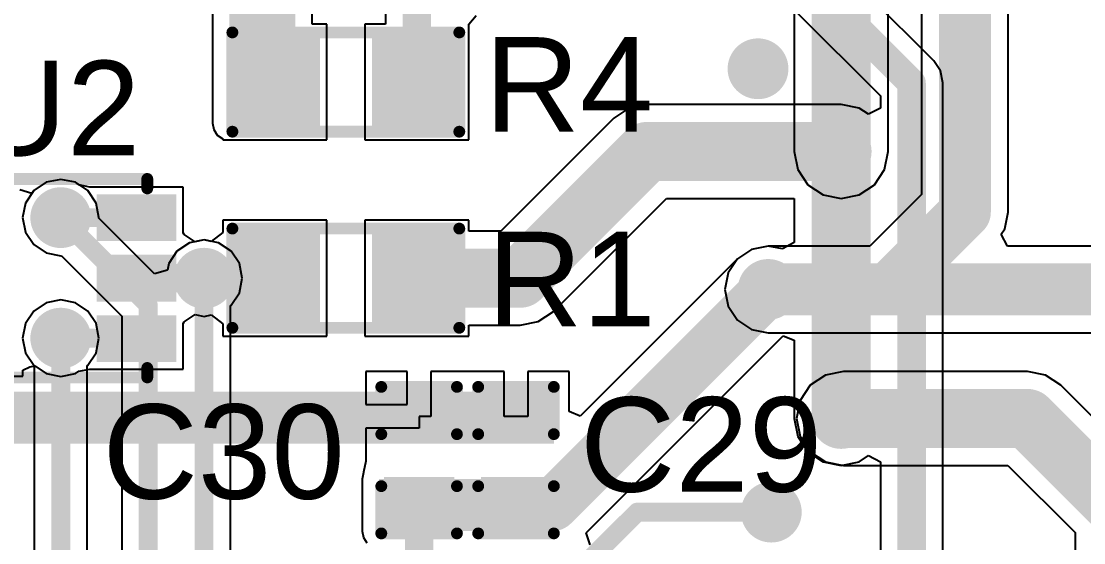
# Model space of a CAD drawing. Header units: millimetres. Extents: x -0.31 to 1.46, y -0.34 to 2.98.
# Drawn here: x 0.6153 to 1.0648, y 2.2904 to 2.5111 of the extents above; entities that cross this region are included whole.
import ezdxf

# ---------------------------------------------------------------- set-up
doc = ezdxf.new("R2010")
doc.units = ezdxf.units.MM
doc.header["$MEASUREMENT"] = 0
for name, color, linetype in [('BottomLayer', 5, 'Continuous'), ('BottomSolder', 6, 'Continuous'), ('TopLayer', 1, 'Continuous'), ('TopOverlay', 2, 'Continuous'), ('TopPaste', 8, 'Continuous'), ('TopSolder', 216, 'Continuous'), ('ViaHoleLayer', 16, 'Continuous')]:
    doc.layers.add(name, color=color, linetype=linetype)
doc.styles.add('Arial', font='arial.ttf', dxfattribs={"height": 0.2})

# ---------------------------------------------------------------- blocks, each defined once
blk = doc.blocks.new('6_P___C___LED_15')
at = {"layer": 'TopLayer'}
for points in [[(-0.04823, 0.0315), (-0.02264, 0.0315), (-0.02264, 0.01969), (-0.04823, 0.01969)], [(0.02264, 0.0315), (0.04823, 0.0315), (0.04823, 0.01969), (0.02264, 0.01969)], [(-0.04823, 0.00591), (-0.02264, 0.00591), (-0.02264, -0.00591), (-0.04823, -0.00591)], [(0.02264, 0.00591), (0.04823, 0.00591), (0.04823, -0.00591), (0.02264, -0.00591)], [(-0.04823, -0.01969), (-0.02264, -0.01969), (-0.02264, -0.0315), (-0.04823, -0.0315)], [(0.02264, -0.01969), (0.04823, -0.01969), (0.04823, -0.0315), (0.02264, -0.0315)]]:
    blk.add_hatch(color=1, dxfattribs=at).paths.add_polyline_path(points)
at = {"layer": 'TopPaste'}
for points in [[(-0.04823, 0.0315), (-0.02264, 0.0315), (-0.02264, 0.01969), (-0.04823, 0.01969)], [(0.02264, 0.0315), (0.04823, 0.0315), (0.04823, 0.01969), (0.02264, 0.01969)], [(-0.04823, 0.00591), (-0.02264, 0.00591), (-0.02264, -0.00591), (-0.04823, -0.00591)], [(0.02264, 0.00591), (0.04823, 0.00591), (0.04823, -0.00591), (0.02264, -0.00591)], [(-0.04823, -0.01969), (-0.02264, -0.01969), (-0.02264, -0.0315), (-0.04823, -0.0315)], [(0.02264, -0.01969), (0.04823, -0.01969), (0.04823, -0.0315), (0.02264, -0.0315)]]:
    blk.add_hatch(color=8, dxfattribs=at).paths.add_polyline_path(points)
at = {"layer": 'TopSolder'}
for points in [[(-0.05223, 0.0355), (-0.01864, 0.0355), (-0.01864, 0.01569), (-0.05223, 0.01569)], [(0.01864, 0.0355), (0.05223, 0.0355), (0.05223, 0.01569), (0.01864, 0.01569)], [(-0.05223, 0.00991), (-0.01864, 0.00991), (-0.01864, -0.00991), (-0.05223, -0.00991)], [(0.01864, 0.00991), (0.05223, 0.00991), (0.05223, -0.00991), (0.01864, -0.00991)], [(-0.05223, -0.01569), (-0.01864, -0.01569), (-0.01864, -0.0355), (-0.05223, -0.0355)], [(0.01864, -0.01569), (0.05223, -0.01569), (0.05223, -0.0355), (0.01864, -0.0355)]]:
    blk.add_hatch(color=216, dxfattribs=at).paths.add_polyline_path(points)
at = {"layer": 'TopOverlay', "const_width": 0.005}
for points in [[(-0.04, 0.042), (0.04, 0.042)], [(-0.04, 0.038), (-0.04, 0.04194)], [(0.04, 0.038), (0.04, 0.04194)], [(-0.06, 0.031), (-0.055, 0.026)], [(-0.06, 0.021), (-0.06, 0.031)], [(-0.06, 0.021), (-0.055, 0.026)], [(-0.04, -0.04194), (-0.04, -0.038)], [(0.04, -0.04194), (0.04, -0.038)], [(-0.04, -0.042), (0.04, -0.042)]]:
    blk.add_lwpolyline(points, dxfattribs=at)
at = {"layer": 'TopOverlay', "const_width": 0.0025}
for points in [[(-0.04125, 0.042, 1), (-0.03875, 0.042, 1)], [(-0.04125, 0.04194, 1), (-0.03875, 0.04194, 1)], [(-0.04125, 0.038, 1), (-0.03875, 0.038, 1)], [(0.03875, 0.042, 1), (0.04125, 0.042, 1)], [(0.03875, 0.04194, 1), (0.04125, 0.04194, 1)], [(0.03875, 0.038, 1), (0.04125, 0.038, 1)], [(-0.06125, 0.031, 1), (-0.05875, 0.031, 1)], [(-0.06125, 0.031, 1), (-0.05875, 0.031, 1)], [(-0.05625, 0.026, 1), (-0.05375, 0.026, 1)], [(-0.05625, 0.026, 1), (-0.05375, 0.026, 1)], [(-0.06125, 0.021, 1), (-0.05875, 0.021, 1)], [(-0.06125, 0.021, 1), (-0.05875, 0.021, 1)], [(-0.04125, -0.038, 1), (-0.03875, -0.038, 1)], [(0.03875, -0.038, 1), (0.04125, -0.038, 1)], [(-0.04125, -0.04194, 1), (-0.03875, -0.04194, 1)], [(-0.04125, -0.042, 1), (-0.03875, -0.042, 1)], [(0.03875, -0.04194, 1), (0.04125, -0.04194, 1)], [(0.03875, -0.042, 1), (0.04125, -0.042, 1)]]:
    blk.add_lwpolyline(points, format="xyb", close=True, dxfattribs=at)
blk = doc.blocks.new('R___0603_19')
at = {"layer": 'TopLayer'}
for points in [[(-0.015, 0.0175), (-0.015, -0.0175), (-0.045, -0.0175), (-0.045, 0.0175)], [(0.045, 0.0175), (0.045, -0.0175), (0.015, -0.0175), (0.015, 0.0175)]]:
    blk.add_hatch(color=1, dxfattribs=at).paths.add_polyline_path(points)
at = {"layer": 'TopPaste'}
for points in [[(-0.015, 0.0175), (-0.015, -0.0175), (-0.045, -0.0175), (-0.045, 0.0175)], [(0.045, 0.0175), (0.045, -0.0175), (0.015, -0.0175), (0.015, 0.0175)]]:
    blk.add_hatch(color=8, dxfattribs=at).paths.add_polyline_path(points)
at = {"layer": 'TopSolder'}
for points in [[(-0.011, 0.0215), (-0.011, -0.0215), (-0.049, -0.0215), (-0.049, 0.0215)], [(0.049, 0.0215), (0.049, -0.0215), (0.011, -0.0215), (0.011, 0.0215)]]:
    blk.add_hatch(color=216, dxfattribs=at).paths.add_polyline_path(points)
at = {"layer": 'TopOverlay', "const_width": 0.005}
for points in [[(0.048, 0.021), (-0.048, 0.021)], [(-0.048, 0.021), (-0.048, -0.021)], [(0.048, 0.021), (0.048, -0.021)], [(0.048, -0.021), (-0.048, -0.021)]]:
    blk.add_lwpolyline(points, dxfattribs=at)
at = {"layer": 'TopOverlay', "const_width": 0.0025}
for points in [[(-0.04925, 0.021, 1), (-0.04675, 0.021, 1)], [(-0.04925, 0.021, 1), (-0.04675, 0.021, 1)], [(0.04675, 0.021, 1), (0.04925, 0.021, 1)], [(0.04675, 0.021, 1), (0.04925, 0.021, 1)], [(-0.04925, -0.021, 1), (-0.04675, -0.021, 1)], [(-0.04925, -0.021, 1), (-0.04675, -0.021, 1)], [(0.04675, -0.021, 1), (0.04925, -0.021, 1)], [(0.04675, -0.021, 1), (0.04925, -0.021, 1)]]:
    blk.add_lwpolyline(points, format="xyb", close=True, dxfattribs=at)
blk = doc.blocks.new('R___0603_22')
at = {"layer": 'TopLayer'}
for points in [[(-0.015, 0.0175), (-0.015, -0.0175), (-0.045, -0.0175), (-0.045, 0.0175)], [(0.045, 0.0175), (0.045, -0.0175), (0.015, -0.0175), (0.015, 0.0175)]]:
    blk.add_hatch(color=1, dxfattribs=at).paths.add_polyline_path(points)
at = {"layer": 'TopPaste'}
for points in [[(-0.015, 0.0175), (-0.015, -0.0175), (-0.045, -0.0175), (-0.045, 0.0175)], [(0.045, 0.0175), (0.045, -0.0175), (0.015, -0.0175), (0.015, 0.0175)]]:
    blk.add_hatch(color=8, dxfattribs=at).paths.add_polyline_path(points)
at = {"layer": 'TopSolder'}
for points in [[(-0.011, 0.0215), (-0.011, -0.0215), (-0.049, -0.0215), (-0.049, 0.0215)], [(0.049, 0.0215), (0.049, -0.0215), (0.011, -0.0215), (0.011, 0.0215)]]:
    blk.add_hatch(color=216, dxfattribs=at).paths.add_polyline_path(points)
at = {"layer": 'TopOverlay', "const_width": 0.005}
for points in [[(0.048, 0.021), (-0.048, 0.021)], [(-0.048, 0.021), (-0.048, -0.021)], [(0.048, 0.021), (0.048, -0.021)], [(0.048, -0.021), (-0.048, -0.021)]]:
    blk.add_lwpolyline(points, dxfattribs=at)
at = {"layer": 'TopOverlay', "const_width": 0.0025}
for points in [[(-0.04925, 0.021, 1), (-0.04675, 0.021, 1)], [(-0.04925, 0.021, 1), (-0.04675, 0.021, 1)], [(0.04675, 0.021, 1), (0.04925, 0.021, 1)], [(0.04675, 0.021, 1), (0.04925, 0.021, 1)], [(-0.04925, -0.021, 1), (-0.04675, -0.021, 1)], [(-0.04925, -0.021, 1), (-0.04675, -0.021, 1)], [(0.04675, -0.021, 1), (0.04925, -0.021, 1)], [(0.04675, -0.021, 1), (0.04925, -0.021, 1)]]:
    blk.add_lwpolyline(points, format="xyb", close=True, dxfattribs=at)
blk = doc.blocks.new('C___0402_34')
at = {"layer": 'TopLayer'}
for points in [[(-0.0275, -0.0125), (-0.0275, 0.0125), (-0.0095, 0.0125), (-0.0095, -0.0125)], [(0.0095, -0.0125), (0.0095, 0.0125), (0.0275, 0.0125), (0.0275, -0.0125)]]:
    blk.add_hatch(color=1, dxfattribs=at).paths.add_polyline_path(points)
at = {"layer": 'TopPaste'}
for points in [[(-0.0275, -0.0125), (-0.0275, 0.0125), (-0.0095, 0.0125), (-0.0095, -0.0125)], [(0.0095, -0.0125), (0.0095, 0.0125), (0.0275, 0.0125), (0.0275, -0.0125)]]:
    blk.add_hatch(color=8, dxfattribs=at).paths.add_polyline_path(points)
at = {"layer": 'TopSolder'}
for points in [[(-0.02986, -0.01486), (-0.02986, 0.01486), (-0.00714, 0.01486), (-0.00714, -0.01486)], [(0.00714, -0.01486), (0.00714, 0.01486), (0.02986, 0.01486), (0.02986, -0.01486)]]:
    blk.add_hatch(color=216, dxfattribs=at).paths.add_polyline_path(points)
at = {"layer": 'TopOverlay', "const_width": 0.005}
for points in [[(-0.011, 0.016), (-0.031, 0.016)], [(-0.031, -0.016), (-0.031, 0.016)], [(0.031, 0.016), (0.011, 0.016)], [(0.031, -0.016), (0.031, 0.016)], [(-0.011, -0.016), (-0.031, -0.016)], [(0.031, -0.016), (0.011, -0.016)]]:
    blk.add_lwpolyline(points, dxfattribs=at)
at = {"layer": 'TopOverlay', "const_width": 0.0025}
for points in [[(-0.03225, 0.016, 1), (-0.02975, 0.016, 1)], [(-0.03225, 0.016, 1), (-0.02975, 0.016, 1)], [(-0.01225, 0.016, 1), (-0.00975, 0.016, 1)], [(0.00975, 0.016, 1), (0.01225, 0.016, 1)], [(0.02975, 0.016, 1), (0.03225, 0.016, 1)], [(0.02975, 0.016, 1), (0.03225, 0.016, 1)], [(-0.03225, -0.016, 1), (-0.02975, -0.016, 1)], [(-0.03225, -0.016, 1), (-0.02975, -0.016, 1)], [(-0.01225, -0.016, 1), (-0.00975, -0.016, 1)], [(0.00975, -0.016, 1), (0.01225, -0.016, 1)], [(0.02975, -0.016, 1), (0.03225, -0.016, 1)], [(0.02975, -0.016, 1), (0.03225, -0.016, 1)]]:
    blk.add_lwpolyline(points, format="xyb", close=True, dxfattribs=at)
blk = doc.blocks.new('C___0402_35')
at = {"layer": 'TopLayer'}
for points in [[(-0.0275, -0.0125), (-0.0275, 0.0125), (-0.0095, 0.0125), (-0.0095, -0.0125)], [(0.0095, -0.0125), (0.0095, 0.0125), (0.0275, 0.0125), (0.0275, -0.0125)]]:
    blk.add_hatch(color=1, dxfattribs=at).paths.add_polyline_path(points)
at = {"layer": 'TopPaste'}
for points in [[(-0.0275, -0.0125), (-0.0275, 0.0125), (-0.0095, 0.0125), (-0.0095, -0.0125)], [(0.0095, -0.0125), (0.0095, 0.0125), (0.0275, 0.0125), (0.0275, -0.0125)]]:
    blk.add_hatch(color=8, dxfattribs=at).paths.add_polyline_path(points)
at = {"layer": 'TopSolder'}
for points in [[(-0.02986, -0.01486), (-0.02986, 0.01486), (-0.00714, 0.01486), (-0.00714, -0.01486)], [(0.00714, -0.01486), (0.00714, 0.01486), (0.02986, 0.01486), (0.02986, -0.01486)]]:
    blk.add_hatch(color=216, dxfattribs=at).paths.add_polyline_path(points)
at = {"layer": 'TopOverlay', "const_width": 0.005}
for points in [[(-0.011, 0.016), (-0.031, 0.016)], [(-0.031, -0.016), (-0.031, 0.016)], [(0.031, 0.016), (0.011, 0.016)], [(0.031, -0.016), (0.031, 0.016)], [(-0.011, -0.016), (-0.031, -0.016)], [(0.031, -0.016), (0.011, -0.016)]]:
    blk.add_lwpolyline(points, dxfattribs=at)
at = {"layer": 'TopOverlay', "const_width": 0.0025}
for points in [[(-0.03225, 0.016, 1), (-0.02975, 0.016, 1)], [(-0.03225, 0.016, 1), (-0.02975, 0.016, 1)], [(-0.01225, 0.016, 1), (-0.00975, 0.016, 1)], [(0.00975, 0.016, 1), (0.01225, 0.016, 1)], [(0.02975, 0.016, 1), (0.03225, 0.016, 1)], [(0.02975, 0.016, 1), (0.03225, 0.016, 1)], [(-0.03225, -0.016, 1), (-0.02975, -0.016, 1)], [(-0.03225, -0.016, 1), (-0.02975, -0.016, 1)], [(-0.01225, -0.016, 1), (-0.00975, -0.016, 1)], [(0.00975, -0.016, 1), (0.01225, -0.016, 1)], [(0.02975, -0.016, 1), (0.03225, -0.016, 1)], [(0.02975, -0.016, 1), (0.03225, -0.016, 1)]]:
    blk.add_lwpolyline(points, format="xyb", close=True, dxfattribs=at)

msp = doc.modelspace()

# ---------------------------------------------------------------- hatches: boundary and pattern name
at = {"layer": 'BottomLayer'}
h = msp.add_hatch(color=5, dxfattribs=at)
edge = h.paths.add_edge_path()
edge.add_arc((0.927, 2.491), 0.00886, 0, 360)
h = msp.add_hatch(color=5, dxfattribs=at)
edge = h.paths.add_edge_path()
edge.add_arc((0.96218, 2.45599), 0.00886, 0, 360)
h = msp.add_hatch(color=5, dxfattribs=at)
edge = h.paths.add_edge_path()
edge.add_arc((0.632, 2.428), 0.00886, 0, 360)
h = msp.add_hatch(color=5, dxfattribs=at)
edge = h.paths.add_edge_path()
edge.add_arc((0.69262, 2.40237), 0.00886, 0, 360)
h = msp.add_hatch(color=5, dxfattribs=at)
edge = h.paths.add_edge_path()
edge.add_arc((0.93131, 2.39761), 0.00886, 0, 360)
h = msp.add_hatch(color=5, dxfattribs=at)
edge = h.paths.add_edge_path()
edge.add_arc((0.632, 2.377), 0.00886, 0, 360)
h = msp.add_hatch(color=5, dxfattribs=at)
edge = h.paths.add_edge_path()
edge.add_arc((0.96218, 2.343), 0.00886, 0, 360)
h = msp.add_hatch(color=5, dxfattribs=at)
edge = h.paths.add_edge_path()
edge.add_arc((0.93262, 2.30337), 0.00886, 0, 360)
at = {"layer": 'BottomSolder'}
h = msp.add_hatch(color=6, dxfattribs=at)
edge = h.paths.add_edge_path()
edge.add_arc((0.927, 2.491), 0.01286, 0, 360)
h = msp.add_hatch(color=6, dxfattribs=at)
edge = h.paths.add_edge_path()
edge.add_arc((0.96218, 2.45599), 0.01286, 0, 360)
h = msp.add_hatch(color=6, dxfattribs=at)
edge = h.paths.add_edge_path()
edge.add_arc((0.632, 2.428), 0.01286, 0, 360)
h = msp.add_hatch(color=6, dxfattribs=at)
edge = h.paths.add_edge_path()
edge.add_arc((0.69262, 2.40237), 0.01286, 0, 360)
h = msp.add_hatch(color=6, dxfattribs=at)
edge = h.paths.add_edge_path()
edge.add_arc((0.93131, 2.39761), 0.01286, 0, 360)
h = msp.add_hatch(color=6, dxfattribs=at)
edge = h.paths.add_edge_path()
edge.add_arc((0.632, 2.377), 0.01286, 0, 360)
h = msp.add_hatch(color=6, dxfattribs=at)
edge = h.paths.add_edge_path()
edge.add_arc((0.96218, 2.343), 0.01286, 0, 360)
h = msp.add_hatch(color=6, dxfattribs=at)
edge = h.paths.add_edge_path()
edge.add_arc((0.93262, 2.30337), 0.01286, 0, 360)
at = {"layer": 'TopLayer'}
for points in [[(0.70329, 2.468), (0.73129, 2.468), (0.73129, 2.703), (0.70329, 2.703)], [(0.37262, 2.33237), (0.84062, 2.33237), (0.84062, 2.35437), (0.37262, 2.35437)], [(0.76662, 2.29537), (0.83862, 2.29537), (0.83862, 2.31737), (0.76662, 2.31737)]]:
    msp.add_hatch(color=1, dxfattribs=at).paths.add_polyline_path(points)
h = msp.add_hatch(color=1, dxfattribs=at)
edge = h.paths.add_edge_path()
edge.add_arc((0.927, 2.491), 0.00886, 0, 360)
h = msp.add_hatch(color=1, dxfattribs=at)
edge = h.paths.add_edge_path()
edge.add_arc((0.96218, 2.45599), 0.00886, 0, 360)
h = msp.add_hatch(color=1, dxfattribs=at)
edge = h.paths.add_edge_path()
edge.add_arc((0.632, 2.428), 0.00886, 0, 360)
h = msp.add_hatch(color=1, dxfattribs=at)
edge = h.paths.add_edge_path()
edge.add_arc((0.69262, 2.40237), 0.00886, 0, 360)
h = msp.add_hatch(color=1, dxfattribs=at)
edge = h.paths.add_edge_path()
edge.add_arc((0.93131, 2.39761), 0.00886, 0, 360)
h = msp.add_hatch(color=1, dxfattribs=at)
edge = h.paths.add_edge_path()
edge.add_arc((0.632, 2.377), 0.00886, 0, 360)
h = msp.add_hatch(color=1, dxfattribs=at)
edge = h.paths.add_edge_path()
edge.add_arc((0.96218, 2.343), 0.00886, 0, 360)
h = msp.add_hatch(color=1, dxfattribs=at)
edge = h.paths.add_edge_path()
edge.add_arc((0.93262, 2.30337), 0.00886, 0, 360)
at = {"layer": 'TopSolder'}
h = msp.add_hatch(color=216, dxfattribs=at)
edge = h.paths.add_edge_path()
edge.add_arc((0.927, 2.491), 0.01286, 0, 360)
h = msp.add_hatch(color=216, dxfattribs=at)
edge = h.paths.add_edge_path()
edge.add_arc((0.96218, 2.45599), 0.01286, 0, 360)
h = msp.add_hatch(color=216, dxfattribs=at)
edge = h.paths.add_edge_path()
edge.add_arc((0.632, 2.428), 0.01286, 0, 360)
h = msp.add_hatch(color=216, dxfattribs=at)
edge = h.paths.add_edge_path()
edge.add_arc((0.69262, 2.40237), 0.01286, 0, 360)
h = msp.add_hatch(color=216, dxfattribs=at)
edge = h.paths.add_edge_path()
edge.add_arc((0.93131, 2.39761), 0.01286, 0, 360)
h = msp.add_hatch(color=216, dxfattribs=at)
edge = h.paths.add_edge_path()
edge.add_arc((0.632, 2.377), 0.01286, 0, 360)
h = msp.add_hatch(color=216, dxfattribs=at)
edge = h.paths.add_edge_path()
edge.add_arc((0.96218, 2.343), 0.01286, 0, 360)
h = msp.add_hatch(color=216, dxfattribs=at)
edge = h.paths.add_edge_path()
edge.add_arc((0.93262, 2.30337), 0.01286, 0, 360)
at = {"layer": 'ViaHoleLayer'}
h = msp.add_hatch(color=16, dxfattribs=at)
edge = h.paths.add_edge_path()
edge.add_arc((0.927, 2.491), 0.00591, 0, 360)
h = msp.add_hatch(color=16, dxfattribs=at)
edge = h.paths.add_edge_path()
edge.add_arc((0.96218, 2.45599), 0.00591, 0, 360)
h = msp.add_hatch(color=16, dxfattribs=at)
edge = h.paths.add_edge_path()
edge.add_arc((0.632, 2.428), 0.00591, 0, 360)
h = msp.add_hatch(color=16, dxfattribs=at)
edge = h.paths.add_edge_path()
edge.add_arc((0.69262, 2.40237), 0.00591, 0, 360)
h = msp.add_hatch(color=16, dxfattribs=at)
edge = h.paths.add_edge_path()
edge.add_arc((0.93131, 2.39761), 0.00591, 0, 360)
h = msp.add_hatch(color=16, dxfattribs=at)
edge = h.paths.add_edge_path()
edge.add_arc((0.632, 2.377), 0.00591, 0, 360)
h = msp.add_hatch(color=16, dxfattribs=at)
edge = h.paths.add_edge_path()
edge.add_arc((0.96218, 2.343), 0.00591, 0, 360)
h = msp.add_hatch(color=16, dxfattribs=at)
edge = h.paths.add_edge_path()
edge.add_arc((0.93262, 2.30337), 0.00591, 0, 360)

# ---------------------------------------------------------------- linework, layer by layer
at = {"layer": 'BottomLayer'}
for p, q in [((1.03286, 2.43026), (1.03286, 2.72453)), ((0.99615, 2.71693), (0.99615, 2.43786)), ((0.98206, 2.45599), (0.98206, 2.57282)), ((0.94229, 2.56459), (0.94229, 2.45599)), ((0.94229, 2.45599), (0.94381, 2.44838)), ((0.98054, 2.44838), (0.98206, 2.45599)), ((0.94381, 2.44838), (0.94812, 2.44193)), ((0.97623, 2.44193), (0.98054, 2.44838)), ((0.62581, 2.44294), (0.62057, 2.43943)), ((0.632, 2.44417), (0.62581, 2.44294)), ((0.63819, 2.44294), (0.632, 2.44417)), ((0.64343, 2.43943), (0.63819, 2.44294)), ((0.94812, 2.44193), (0.95457, 2.43762)), ((0.96978, 2.43762), (0.97623, 2.44193)), ((0.62057, 2.43943), (0.61706, 2.43419)), ((0.64694, 2.43419), (0.64343, 2.43943)), ((0.95457, 2.43762), (0.96218, 2.43611)), ((0.96218, 2.43611), (0.96978, 2.43762)), ((0.99615, 2.43786), (0.97425, 2.41596)), ((0.61706, 2.43419), (0.61583, 2.428)), ((0.64817, 2.428), (0.64694, 2.43419)), ((0.61583, 2.428), (0.61706, 2.42181)), ((0.64812, 2.42774), (0.64817, 2.428)), ((0.67171, 2.40416), (0.64812, 2.42774)), ((1.03146, 2.42324), (1.03286, 2.43026)), ((1.02994, 2.42096), (1.03146, 2.42324)), ((0.61706, 2.42181), (0.62057, 2.41657)), ((0.69262, 2.41854), (0.68643, 2.41731)), ((0.6988, 2.41731), (0.69262, 2.41854)), ((1.03261, 2.41596), (1.02994, 2.42096)), ((0.62057, 2.41657), (0.62581, 2.41306)), ((0.68643, 2.41731), (0.68118, 2.41381)), ((0.70405, 2.41381), (0.6988, 2.41731)), ((0.92428, 2.41456), (0.91833, 2.41058)), ((0.93131, 2.41596), (0.92428, 2.41456)), ((0.97425, 2.41596), (0.93131, 2.41596)), ((1.10239, 2.41596), (1.03261, 2.41596)), ((0.62581, 2.41306), (0.632, 2.41183)), ((0.632, 2.41183), (0.63226, 2.41188)), ((0.63226, 2.41188), (0.65778, 2.38635)), ((0.68118, 2.41381), (0.67768, 2.40856)), ((0.70756, 2.40856), (0.70405, 2.41381)), ((0.91833, 2.41058), (0.91435, 2.40463)), ((0.67713, 2.4058), (0.67171, 2.40416)), ((0.67768, 2.40856), (0.67713, 2.4058)), ((0.70879, 2.40237), (0.70756, 2.40856)), ((0.70756, 2.39618), (0.70879, 2.40237)), ((0.91435, 2.40463), (0.91295, 2.39761)), ((0.70405, 2.39094), (0.70756, 2.39618)), ((0.91295, 2.39761), (0.91435, 2.39058)), ((0.62581, 2.39194), (0.62057, 2.38843)), ((0.632, 2.39317), (0.62581, 2.39194)), ((0.63819, 2.39194), (0.632, 2.39317)), ((0.64343, 2.38843), (0.63819, 2.39194)), ((0.62057, 2.38843), (0.61706, 2.38319)), ((0.64694, 2.38319), (0.64343, 2.38843)), ((0.70383, 2.39079), (0.70405, 2.39094)), ((0.70383, 2.15703), (0.70383, 2.39079)), ((0.91435, 2.39058), (0.91833, 2.38463)), ((0.61706, 2.38319), (0.61583, 2.377)), ((0.64817, 2.377), (0.64694, 2.38319)), ((0.65778, 2.38635), (0.65778, 2.127)), ((0.91833, 2.38463), (0.92428, 2.38065)), ((0.92428, 2.38065), (0.93131, 2.37925)), ((0.93131, 2.37925), (1.09479, 2.37925)), ((0.61583, 2.377), (0.61706, 2.37081)), ((0.64694, 2.37081), (0.64817, 2.377)), ((0.61706, 2.37081), (0.62057, 2.36557)), ((0.64343, 2.36557), (0.64694, 2.37081)), ((0.62057, 2.36557), (0.62078, 2.36542)), ((0.62078, 2.36542), (0.62078, 2.119)), ((0.64322, 2.36542), (0.64343, 2.36557)), ((0.64322, 2.12365), (0.64322, 2.36542)), ((0.95557, 2.36137), (0.94912, 2.35706)), ((0.96318, 2.36288), (0.95557, 2.36137)), ((1.041, 2.36288), (0.96318, 2.36288)), ((1.04861, 2.36137), (1.041, 2.36288)), ((1.05506, 2.35706), (1.04861, 2.36137)), ((0.94912, 2.35706), (0.94481, 2.35061)), ((1.09506, 2.31706), (1.05506, 2.35706)), ((0.94481, 2.35061), (0.94329, 2.343)), ((0.94329, 2.343), (0.94481, 2.33539)), ((0.94481, 2.33539), (0.94912, 2.32894)), ((0.94912, 2.32894), (0.95557, 2.32463)), ((0.95557, 2.32463), (0.96318, 2.32312)), ((0.96318, 2.32312), (1.03276, 2.32312)), ((1.03276, 2.32312), (1.06112, 2.29476)), ((1.06112, 2.29476), (1.06112, 2.20014))]:
    msp.add_line(p, q, dxfattribs=at)
for points, const_width in [([(1.0145, 2.43026), (1.0145, 2.72453)], 0.022), ([(0.96218, 2.45599), (0.96218, 2.57282)], 0.025), ([(0.98185, 2.39761), (1.0145, 2.43026)], 0.022), ([(0.632, 2.428), (0.669, 2.391)], 0.008), ([(0.69262, 2.15238), (0.69262, 2.40237)], 0.008), ([(0.93131, 2.39761), (0.98185, 2.39761)], 0.022), ([(0.98185, 2.39761), (1.10239, 2.39761)], 0.022), ([(0.669, 2.127), (0.669, 2.391)], 0.008), ([(0.632, 2.119), (0.632, 2.377)], 0.008), ([(0.96318, 2.343), (1.041, 2.343)], 0.025), ([(1.041, 2.343), (1.081, 2.303)], 0.025)]:
    msp.add_lwpolyline(points, dxfattribs=dict(at, const_width=const_width))
for points, const_width in [([(0.95593, 2.45599, 1), (0.96843, 2.45599, 1)], 0.0125), ([(1.009, 2.43026, 1), (1.02, 2.43026, 1)], 0.011), ([(1.009, 2.43026, 1), (1.02, 2.43026, 1)], 0.011), ([(0.63, 2.428, 1), (0.634, 2.428, 1)], 0.004), ([(0.69062, 2.40237, 1), (0.69462, 2.40237, 1)], 0.004), ([(0.92581, 2.39761, 1), (0.93681, 2.39761, 1)], 0.011), ([(0.97635, 2.39761, 1), (0.98735, 2.39761, 1)], 0.011), ([(0.97635, 2.39761, 1), (0.98735, 2.39761, 1)], 0.011), ([(0.97635, 2.39761, 1), (0.98735, 2.39761, 1)], 0.011), ([(0.667, 2.391, 1), (0.671, 2.391, 1)], 0.004), ([(0.667, 2.391, 1), (0.671, 2.391, 1)], 0.004), ([(0.63, 2.377, 1), (0.634, 2.377, 1)], 0.004), ([(0.95693, 2.343, 1), (0.96943, 2.343, 1)], 0.0125), ([(1.03475, 2.343, 1), (1.04725, 2.343, 1)], 0.0125), ([(1.03475, 2.343, 1), (1.04725, 2.343, 1)], 0.0125)]:
    msp.add_lwpolyline(points, format="xyb", close=True, dxfattribs=dict(at, const_width=const_width))
at = {"layer": 'TopLayer'}
for p, q in [((0.69615, 2.68023), (0.69615, 2.468)), ((0.73843, 2.50987), (0.73843, 2.68023)), ((1.00137, 2.49436), (0.95785, 2.53789)), ((0.76936, 2.5332), (0.76936, 2.50987)), ((0.80462, 2.50987), (0.80776, 2.51357)), ((0.94298, 2.51526), (0.97875, 2.4795)), ((0.74462, 2.50987), (0.73843, 2.50987)), ((0.74462, 2.46087), (0.74462, 2.50987)), ((0.76936, 2.50987), (0.76062, 2.50987)), ((0.76062, 2.50987), (0.76062, 2.46087)), ((0.80462, 2.46087), (0.80462, 2.50987)), ((1.00425, 2.49006), (1.00137, 2.49436)), ((1.00525, 2.48499), (1.00425, 2.49006)), ((1.00525, 2.204), (1.00525, 2.48499)), ((1.00525, 2.48499), (1.00525, 2.48499)), ((0.97875, 2.4795), (0.97875, 2.47439)), ((0.87238, 2.47436), (0.86593, 2.47005)), ((0.87999, 2.47588), (0.87238, 2.47436)), ((0.96218, 2.47588), (0.87999, 2.47588)), ((0.96978, 2.47436), (0.96218, 2.47588)), ((0.97375, 2.47172), (0.96978, 2.47436)), ((0.97875, 2.47439), (0.97375, 2.47172)), ((0.69615, 2.468), (0.6967, 2.46527)), ((0.86593, 2.47005), (0.81814, 2.42225)), ((0.6967, 2.46527), (0.69824, 2.46295)), ((0.69824, 2.46295), (0.70056, 2.46141)), ((0.70056, 2.46141), (0.70062, 2.46139)), ((0.70062, 2.46139), (0.70062, 2.46087)), ((0.70062, 2.46087), (0.70325, 2.46087)), ((0.70325, 2.46087), (0.70329, 2.46086)), ((0.70329, 2.46086), (0.73129, 2.46086)), ((0.73129, 2.46086), (0.73134, 2.46087)), ((0.73134, 2.46087), (0.74462, 2.46087)), ((0.76062, 2.46087), (0.80462, 2.46087)), ((0.62581, 2.44294), (0.62057, 2.43943)), ((0.632, 2.44417), (0.62581, 2.44294)), ((0.63819, 2.44294), (0.632, 2.44417)), ((0.6397, 2.44193), (0.63819, 2.44294)), ((0.64426, 2.44087), (0.6397, 2.44193)), ((0.61975, 2.43822), (0.61475, 2.43973)), ((0.62057, 2.43943), (0.61975, 2.43822)), ((0.68385, 2.44087), (0.64426, 2.44087)), ((0.64426, 2.44087), (0.64426, 2.44087)), ((0.64426, 2.44087), (0.64426, 2.44087)), ((0.64426, 2.44087), (0.64426, 2.44087)), ((0.68385, 2.42151), (0.68385, 2.44087)), ((0.84043, 2.38831), (0.88823, 2.43611)), ((0.88823, 2.43611), (0.94229, 2.43611)), ((0.94229, 2.43611), (0.94229, 2.41747)), ((0.74462, 2.42687), (0.70062, 2.42687)), ((0.70062, 2.42687), (0.70062, 2.42165)), ((0.74462, 2.37787), (0.74462, 2.42687)), ((0.80462, 2.42687), (0.76062, 2.42687)), ((0.76062, 2.42687), (0.76062, 2.37787)), ((0.80462, 2.42225), (0.80462, 2.42687)), ((0.68423, 2.42088), (0.68385, 2.42151)), ((0.68885, 2.41779), (0.68423, 2.42088)), ((0.69262, 2.41854), (0.68885, 2.41779)), ((0.69562, 2.41794), (0.69262, 2.41854)), ((0.70062, 2.42165), (0.69562, 2.41794)), ((0.81814, 2.42225), (0.80462, 2.42225)), ((0.92428, 2.41456), (0.91833, 2.41058)), ((0.93131, 2.41596), (0.92428, 2.41456)), ((0.93729, 2.41477), (0.93131, 2.41596)), ((0.94229, 2.41747), (0.93729, 2.41477)), ((0.91833, 2.41058), (0.85174, 2.34399)), ((0.68423, 2.38386), (0.68885, 2.38695)), ((0.68885, 2.38695), (0.69262, 2.3862)), ((0.83398, 2.384), (0.84043, 2.38831)), ((0.68385, 2.38324), (0.68423, 2.38386)), ((0.68385, 2.36388), (0.68385, 2.38324)), ((0.69262, 2.3862), (0.69562, 2.3868)), ((0.69562, 2.3868), (0.70062, 2.38309)), ((0.70062, 2.38309), (0.70062, 2.37787)), ((0.80462, 2.37787), (0.80462, 2.38249)), ((0.80462, 2.38249), (0.82637, 2.38249)), ((0.82637, 2.38249), (0.83398, 2.384)), ((0.85426, 2.2946), (0.93767, 2.37802)), ((0.93767, 2.37802), (0.94229, 2.37611)), ((0.70062, 2.37787), (0.74462, 2.37787)), ((0.76062, 2.37787), (0.80462, 2.37787)), ((0.94229, 2.37611), (0.94229, 2.343)), ((0.61598, 2.36343), (0.61895, 2.36481)), ((0.61895, 2.36481), (0.62098, 2.36529)), ((0.62098, 2.36529), (0.62581, 2.36206)), ((0.59818, 2.36088), (0.61598, 2.36088)), ((0.61598, 2.36088), (0.61598, 2.36343)), ((0.62581, 2.36206), (0.632, 2.36083)), ((0.632, 2.36083), (0.63819, 2.36206)), ((0.63819, 2.36206), (0.63961, 2.36301)), ((0.63961, 2.36301), (0.64426, 2.36388)), ((0.64426, 2.36388), (0.64426, 2.36388)), ((0.64426, 2.36388), (0.68385, 2.36388)), ((0.77862, 2.36287), (0.76112, 2.36287)), ((0.76112, 2.36287), (0.76112, 2.34887)), ((0.77862, 2.34887), (0.77862, 2.36287)), ((0.81962, 2.36287), (0.78862, 2.36287)), ((0.78862, 2.36287), (0.78862, 2.34387)), ((0.81962, 2.34387), (0.81962, 2.36287)), ((0.84712, 2.36287), (0.82962, 2.36287)), ((0.82962, 2.36287), (0.82962, 2.34387)), ((0.84712, 2.3459), (0.84712, 2.36287)), ((0.76112, 2.34887), (0.77862, 2.34887)), ((0.78862, 2.34387), (0.78362, 2.34387)), ((0.78362, 2.34387), (0.78362, 2.33887)), ((0.82962, 2.34387), (0.81962, 2.34387)), ((0.85174, 2.34399), (0.84712, 2.3459)), ((0.94229, 2.343), (0.94381, 2.33539)), ((0.78362, 2.33887), (0.76112, 2.33887)), ((0.76112, 2.33887), (0.76112, 2.32487)), ((0.94381, 2.33539), (0.94812, 2.32894)), ((0.94812, 2.32894), (0.95457, 2.32463)), ((0.76112, 2.32487), (0.76014, 2.32028)), ((0.76112, 2.32487), (0.76112, 2.32487)), ((0.95457, 2.32463), (0.96218, 2.32312)), ((0.96218, 2.32312), (0.96978, 2.32463)), ((0.96978, 2.32463), (0.97375, 2.32728)), ((0.97375, 2.32728), (0.97875, 2.32461)), ((0.97875, 2.32461), (0.97875, 2.20949)), ((0.76002, 2.3201), (0.75948, 2.31737)), ((0.76014, 2.32028), (0.76002, 2.3201)), ((0.75948, 2.31737), (0.75948, 2.29537)), ((0.75948, 2.29537), (0.76002, 2.29264)), ((0.76002, 2.29264), (0.76157, 2.29033)), ((0.85596, 2.2896), (0.85426, 2.2946))]:
    msp.add_line(p, q, dxfattribs=at)
for points, const_width in [([(0.78262, 2.48737), (0.78262, 2.5332)], 0.012), ([(0.94847, 2.52851), (0.992, 2.48499)], 0.012), ([(0.992, 2.204), (0.992, 2.48499)], 0.012), ([(0.82637, 2.40237), (0.87999, 2.45599)], 0.025), ([(0.87999, 2.45599), (0.96218, 2.45599)], 0.025), ([(0.96218, 2.343), (0.96218, 2.45599)], 0.025), ([(0.632, 2.428), (0.66405, 2.428)], 0.008), ([(0.78262, 2.40237), (0.82637, 2.40237)], 0.025), ([(0.66405, 2.40237), (0.69262, 2.40237)], 0.012), ([(0.69262, 2.40237), (0.72262, 2.40237)], 0.012), ([(0.84007, 2.30637), (0.93131, 2.39761)], 0.022), ([(0.632, 2.377), (0.66383, 2.377)], 0.008), ([(0.80262, 2.30637), (0.84007, 2.30637)], 0.022), ([(0.78362, 2.26954), (0.78362, 2.30587)], 0.012), ([(0.84582, 2.27329), (0.8759, 2.30337)], 0.008), ([(0.8759, 2.30337), (0.93262, 2.30337)], 0.008)]:
    msp.add_lwpolyline(points, dxfattribs=dict(at, const_width=const_width))
for points, const_width in [([(0.77962, 2.48737, 1), (0.78562, 2.48737, 1)], 0.006), ([(0.989, 2.48499, 1), (0.995, 2.48499, 1)], 0.006), ([(0.989, 2.48499, 1), (0.995, 2.48499, 1)], 0.006), ([(0.87374, 2.45599, 1), (0.88624, 2.45599, 1)], 0.0125), ([(0.87374, 2.45599, 1), (0.88624, 2.45599, 1)], 0.0125), ([(0.95593, 2.45599, 1), (0.96843, 2.45599, 1)], 0.0125), ([(0.95593, 2.45599, 1), (0.96843, 2.45599, 1)], 0.0125), ([(0.63, 2.428, 1), (0.634, 2.428, 1)], 0.004), ([(0.66205, 2.428, 1), (0.66605, 2.428, 1)], 0.004), ([(0.77637, 2.40237, 1), (0.78887, 2.40237, 1)], 0.0125), ([(0.82012, 2.40237, 1), (0.83262, 2.40237, 1)], 0.0125), ([(0.82012, 2.40237, 1), (0.83262, 2.40237, 1)], 0.0125), ([(0.66105, 2.40237, 1), (0.66705, 2.40237, 1)], 0.006), ([(0.68962, 2.40237, 1), (0.69562, 2.40237, 1)], 0.006), ([(0.68962, 2.40237, 1), (0.69562, 2.40237, 1)], 0.006), ([(0.71962, 2.40237, 1), (0.72562, 2.40237, 1)], 0.006), ([(0.92581, 2.39761, 1), (0.93681, 2.39761, 1)], 0.011), ([(0.63, 2.377, 1), (0.634, 2.377, 1)], 0.004), ([(0.66183, 2.377, 1), (0.66583, 2.377, 1)], 0.004), ([(0.95593, 2.343, 1), (0.96843, 2.343, 1)], 0.0125), ([(0.79712, 2.30637, 1), (0.80812, 2.30637, 1)], 0.011), ([(0.83457, 2.30637, 1), (0.84557, 2.30637, 1)], 0.011), ([(0.83457, 2.30637, 1), (0.84557, 2.30637, 1)], 0.011), ([(0.78062, 2.30587, 1), (0.78662, 2.30587, 1)], 0.006), ([(0.8739, 2.30337, 1), (0.8779, 2.30337, 1)], 0.004), ([(0.8739, 2.30337, 1), (0.8779, 2.30337, 1)], 0.004), ([(0.93062, 2.30337, 1), (0.93462, 2.30337, 1)], 0.004)]:
    msp.add_lwpolyline(points, format="xyb", close=True, dxfattribs=dict(at, const_width=const_width))

# ---------------------------------------------------------------- block references
for name, p, rotation in [('R___0603_19', (0.75262, 2.48537), 180), ('R___0603_22', (0.75262, 2.40237), 180), ('C___0402_34', (0.78362, 2.32537), 270), ('C___0402_35', (0.82462, 2.32537), 270)]:
    msp.add_blockref(name, p, dxfattribs=dict(rotation=rotation))
msp.add_blockref('6_P___C___LED_15', (0.62862, 2.40237))

# ---------------------------------------------------------------- texts
at = {"layer": 'TopOverlay', "style": 'Arial'}
for s, p in [('R4', (0.81129, 2.46438)), ('U2', (0.59429, 2.45438)), ('R1', (0.81234, 2.38201)), ('C29', (0.85168, 2.31201)), ('C30', (0.64968, 2.30901))]:
    msp.add_text(s, height=0.04, dxfattribs=at).set_placement(p)

doc.saveas('drawing.dxf')
